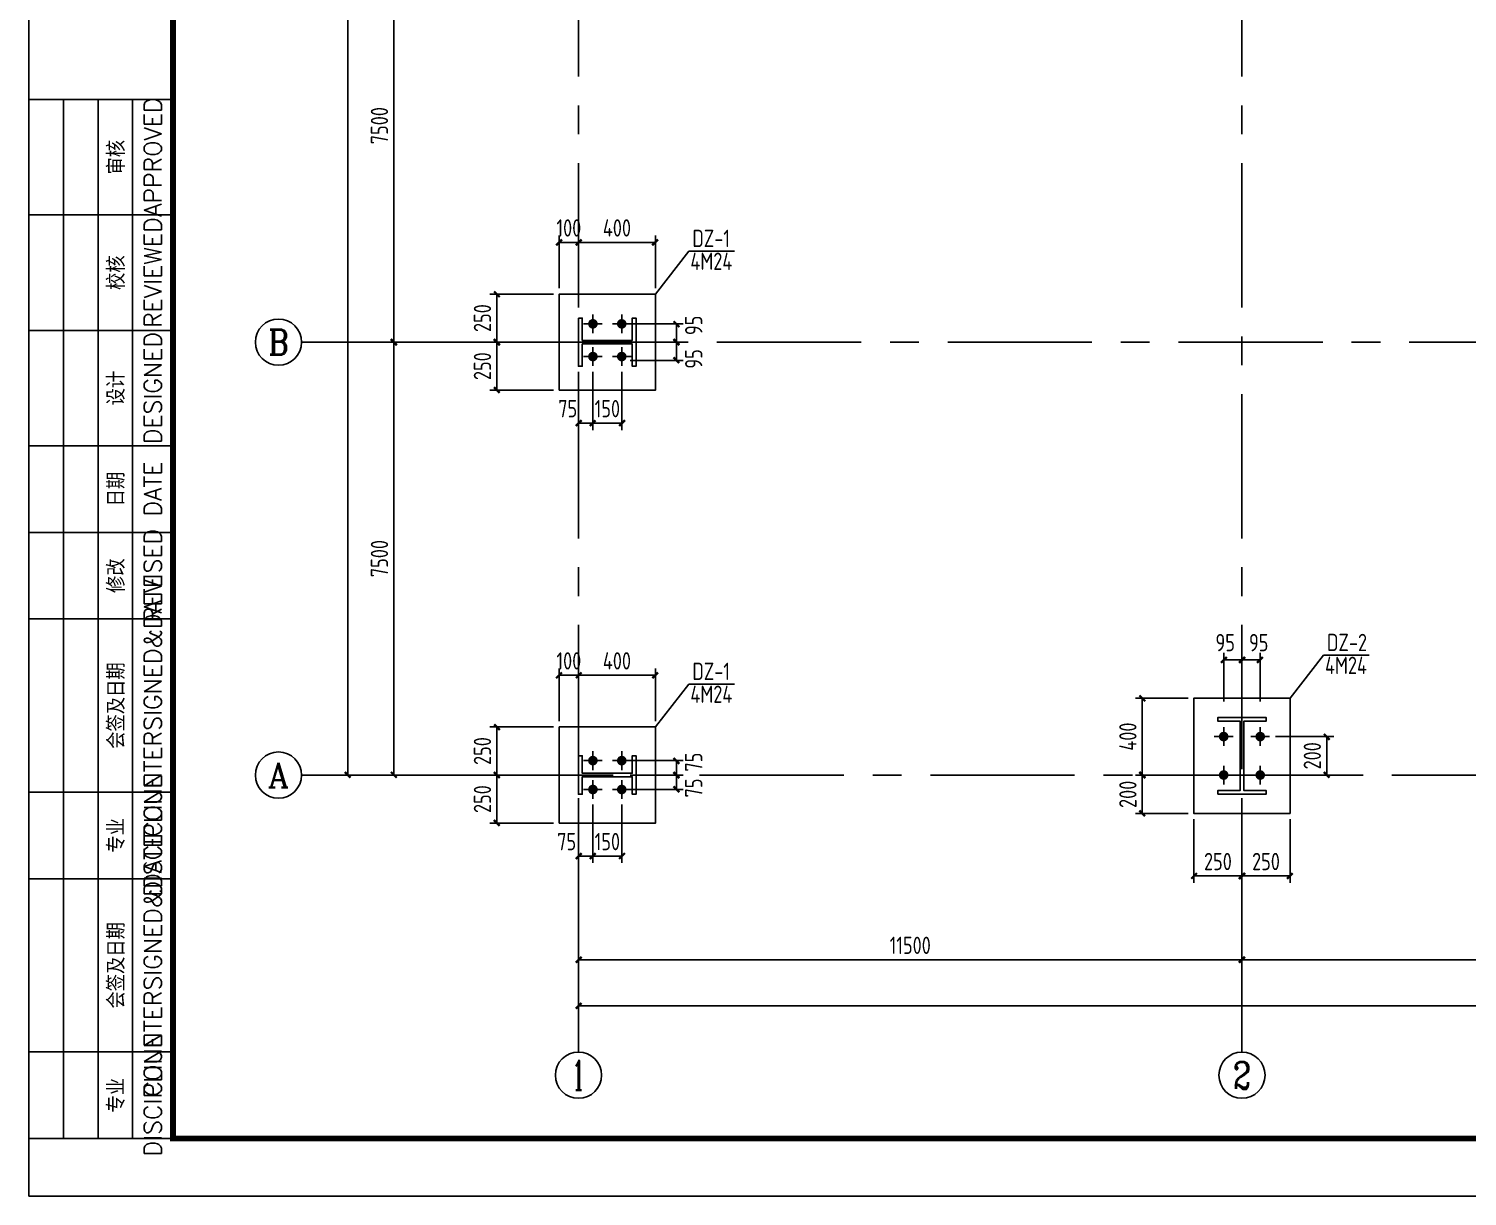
# Model space of a CAD drawing. Header units: millimetres. Extents: x 865490 to 879904, y 39442 to 44891.
# Drawn here: x 869715 to 869964.3, y 39448.3 to 39650.5 of the extents above; entities that cross this region are included whole.
import ezdxf
from ezdxf.enums import TextEntityAlignment as Align

# ---------------------------------------------------------------- set-up
doc = ezdxf.new("R2010")
doc.units = ezdxf.units.MM
doc.header["$LTSCALE"] = 1000
doc.header["$MEASUREMENT"] = 0
doc.linetypes.add('CENTER', pattern=[2, 1.25, -0.25, 0.25, -0.25])
doc.linetypes.add('DOTE', pattern=[2.42, 2, -0.2, 0.02, -0.2])
for name, color, linetype in [('AXIS', 3, 'Continuous'), ('AXIS_TEXT', 7, 'Continuous'), ('DIM', 7, 'Continuous'), ('DOTE', 1, 'DOTE'), ('M_Prof', 2, 'Continuous'), ('柱集中标注', 2, 'Continuous'), ('标注', 7, 'Continuous'), ('檩条', 34, 'Continuous')]:
    doc.layers.add(name, color=color, linetype=linetype)
doc.styles.add('_TCH_AXIS', font='COMPLEX', dxfattribs={"bigfont": 'GBCBIG'})
doc.styles.add('COMPLEX', font='COMPLEX')
doc.styles.add('ECEC_TK', font='txt_l.shx', dxfattribs={"bigfont": 'hztxt_l.shx'})
doc.styles.add('GBHZ', font='gbenor.shx', dxfattribs={"width": 0.9, "bigfont": 'gbcbig.shx'})
doc.dimstyles.new('Y100', dxfattribs={"dimscale": 0, "dimtxt": 3, "dimasz": 0.01, "dimexe": 1.2, "dimexo": 2, "dimgap": 1, "dimtad": 1, "dimdec": 0, "dimlfac": 100, "dimzin": 0, "dimdsep": 46, "dimtxsty": 'GBHZ', "dimblk": 'DX', "dimcen": 0.09, "dimdle": 1, "dimclrd": 7, "dimclre": 7, "dimclrt": 7, "dimadec": 0, "dimazin": 0, "dimtfac": 1, "dimtdec": 0, "dimtix": 1, "dimtmove": 2, "dimatfit": 3, "dimldrblk": 'DX', "dimfxl": 0, "dimtolj": 1, "dimtzin": 0, "dimarcsym": 0})
doc.dimstyles.new('Y30', dxfattribs={"dimscale": 0, "dimtxt": 3, "dimasz": 0.01, "dimexe": 1.2, "dimexo": 1, "dimgap": 1, "dimtad": 1, "dimdec": 0, "dimlfac": 30, "dimzin": 0, "dimdsep": 46, "dimtxsty": 'GBHZ', "dimblk1": 'DX', "dimblk2": 'DX', "dimsah": 1, "dimcen": 0.09, "dimdle": 1, "dimadec": 0, "dimazin": 0, "dimtfac": 1, "dimtdec": 0, "dimtix": 1, "dimtmove": 2, "dimatfit": 3, "dimldrblk": 'DX', "dimfxl": 0, "dimtolj": 1, "dimtzin": 0, "dimarcsym": 0})

# ---------------------------------------------------------------- blocks, each defined once
blk = doc.blocks.new('DX')
at = {"color": 0, "linetype": 'ByBlock', "const_width": 40}
blk.add_lwpolyline([(-54, -51), (46, 49)], dxfattribs=at)
blk = doc.blocks.new('*D1721')
at = {"layer": 'Defpoints', "color": 0, "transparency": 16777216}
for p in [(869916.97, 39534.55), (869908.03, 39521.22), (869916.97, 39521.22)]:
    blk.add_point(p, dxfattribs=at)
at = {"layer": 'dim', "color": 0, "lineweight": -2, "transparency": 16777216}
for p, q in [((869915.97, 39534.55), (869906.83, 39534.55)), ((869908.03, 39534.54), (869908.03, 39521.23)), ((869915.97, 39521.22), (869906.83, 39521.22))]:
    blk.add_line(p, q, dxfattribs=at)
at = {"layer": 'dim', "color": 0, "lineweight": -2, "transparency": 16777216, "xscale": 0.01, "yscale": 0.01, "zscale": 0.01}
for p, rotation in [((869908.03, 39534.55), 90), ((869908.03, 39521.22), 270)]:
    blk.add_blockref('DX', p, dxfattribs=dict(at, rotation=rotation))
at = {"layer": 'dim', "color": 0, "transparency": 16777216, "insert": (869905.53, 39527.88), "char_height": 3, "attachment_point": 5, "rotation": 90, "style": 'GBHZ'}
blk.add_mtext('\\A1;400', dxfattribs=at)
blk = doc.blocks.new('*D1722')
at = {"layer": 'Defpoints', "color": 0, "transparency": 16777216}
for p in [(869916.97, 39514.55), (869925.31, 39514.55), (869925.31, 39503.74)]:
    blk.add_point(p, dxfattribs=at)
at = {"layer": 'dim', "color": 0, "lineweight": -2, "transparency": 16777216}
for p, q in [((869916.97, 39513.55), (869916.97, 39502.54)), ((869925.31, 39513.55), (869925.31, 39502.54)), ((869916.98, 39503.74), (869925.3, 39503.74))]:
    blk.add_line(p, q, dxfattribs=at)
at = {"layer": 'dim', "color": 0, "lineweight": -2, "transparency": 16777216, "xscale": 0.01, "yscale": 0.01, "zscale": 0.01, "rotation": 180}
blk.add_blockref('DX', (869916.97, 39503.74), dxfattribs=at)
at = {"layer": 'dim', "color": 0, "lineweight": -2, "transparency": 16777216, "xscale": 0.01, "yscale": 0.01, "zscale": 0.01}
blk.add_blockref('DX', (869925.31, 39503.74), dxfattribs=at)
at = {"layer": 'dim', "color": 0, "transparency": 16777216, "insert": (869921.14, 39506.24), "char_height": 3, "attachment_point": 5, "style": 'GBHZ'}
blk.add_mtext('\\A1;250', dxfattribs=at)
blk = doc.blocks.new('*D1723')
at = {"layer": 'Defpoints', "color": 0, "transparency": 16777216}
for p in [(869925.31, 39514.55), (869933.64, 39514.55), (869933.64, 39503.74)]:
    blk.add_point(p, dxfattribs=at)
at = {"layer": 'dim', "color": 0, "lineweight": -2, "transparency": 16777216}
for p, q in [((869925.31, 39513.55), (869925.31, 39502.54)), ((869933.64, 39513.55), (869933.64, 39502.54)), ((869925.32, 39503.74), (869933.63, 39503.74))]:
    blk.add_line(p, q, dxfattribs=at)
at = {"layer": 'dim', "color": 0, "lineweight": -2, "transparency": 16777216, "xscale": 0.01, "yscale": 0.01, "zscale": 0.01, "rotation": 180}
blk.add_blockref('DX', (869925.31, 39503.74), dxfattribs=at)
at = {"layer": 'dim', "color": 0, "lineweight": -2, "transparency": 16777216, "xscale": 0.01, "yscale": 0.01, "zscale": 0.01}
blk.add_blockref('DX', (869933.64, 39503.74), dxfattribs=at)
at = {"layer": 'dim', "color": 0, "transparency": 16777216, "insert": (869929.47, 39506.24), "char_height": 3, "attachment_point": 5, "style": 'GBHZ'}
blk.add_mtext('\\A1;250', dxfattribs=at)
blk = doc.blocks.new('*D1724')
at = {"layer": 'Defpoints', "color": 0, "transparency": 16777216}
for p in [(869922.14, 39541.17), (869922.14, 39532.96), (869925.31, 39532.96)]:
    blk.add_point(p, dxfattribs=at)
at = {"layer": 'dim', "color": 0, "lineweight": -2, "transparency": 16777216}
for p, q in [((869922.14, 39533.96), (869922.14, 39542.37)), ((869925.3, 39541.17), (869922.15, 39541.17)), ((869925.31, 39533.96), (869925.31, 39542.37))]:
    blk.add_line(p, q, dxfattribs=at)
at = {"layer": 'dim', "color": 0, "lineweight": -2, "transparency": 16777216, "xscale": 0.01, "yscale": 0.01, "zscale": 0.01, "rotation": 180}
blk.add_blockref('DX', (869922.14, 39541.17), dxfattribs=at)
at = {"layer": 'dim', "color": 0, "lineweight": -2, "transparency": 16777216, "xscale": 0.01, "yscale": 0.01, "zscale": 0.01}
blk.add_blockref('DX', (869925.31, 39541.17), dxfattribs=at)
at = {"layer": 'dim', "color": 0, "transparency": 16777216, "insert": (869922.4, 39544.16), "char_height": 3, "attachment_point": 5, "style": 'GBHZ'}
blk.add_mtext('\\A1;95', dxfattribs=at)
blk = doc.blocks.new('*D1725')
at = {"layer": 'Defpoints', "color": 0, "transparency": 16777216}
for p in [(869928.47, 39541.17), (869925.31, 39532.96), (869928.47, 39532.96)]:
    blk.add_point(p, dxfattribs=at)
at = {"layer": 'dim', "color": 0, "lineweight": -2, "transparency": 16777216}
for p, q in [((869925.31, 39533.96), (869925.31, 39542.37)), ((869925.32, 39541.17), (869928.46, 39541.17)), ((869928.47, 39533.96), (869928.47, 39542.37))]:
    blk.add_line(p, q, dxfattribs=at)
at = {"layer": 'dim', "color": 0, "lineweight": -2, "transparency": 16777216, "xscale": 0.01, "yscale": 0.01, "zscale": 0.01, "rotation": 180}
blk.add_blockref('DX', (869925.31, 39541.17), dxfattribs=at)
at = {"layer": 'dim', "color": 0, "lineweight": -2, "transparency": 16777216, "xscale": 0.01, "yscale": 0.01, "zscale": 0.01}
blk.add_blockref('DX', (869928.47, 39541.17), dxfattribs=at)
at = {"layer": 'dim', "color": 0, "transparency": 16777216, "insert": (869928.21, 39544.16), "char_height": 3, "attachment_point": 5, "style": 'GBHZ'}
blk.add_mtext('\\A1;95', dxfattribs=at)
blk = doc.blocks.new('*D1726')
at = {"layer": 'Defpoints', "color": 0, "transparency": 16777216}
for p in [(869930.1, 39527.88), (869930.1, 39521.22), (869940, 39521.22)]:
    blk.add_point(p, dxfattribs=at)
at = {"layer": '标注', "color": 0, "lineweight": -2, "transparency": 16777216}
for p, q in [((869931.1, 39527.88), (869941.2, 39527.88)), ((869940, 39527.87), (869940, 39521.23)), ((869931.1, 39521.22), (869941.2, 39521.22))]:
    blk.add_line(p, q, dxfattribs=at)
at = {"layer": '标注', "color": 0, "lineweight": -2, "transparency": 16777216, "xscale": 0.01, "yscale": 0.01, "zscale": 0.01}
for p, rotation in [((869940, 39527.88), 90), ((869940, 39521.22), 270)]:
    blk.add_blockref('DX', p, dxfattribs=dict(at, rotation=rotation))
at = {"layer": '标注', "color": 0, "transparency": 16777216, "insert": (869937.5, 39524.55), "char_height": 3, "attachment_point": 5, "rotation": 90, "style": 'GBHZ'}
blk.add_mtext('\\A1;200', dxfattribs=at)
blk = doc.blocks.new('*D1727')
at = {"layer": 'Defpoints', "color": 0, "transparency": 16777216}
for p in [(869908.03, 39521.22), (869916.97, 39521.22), (869916.97, 39514.55)]:
    blk.add_point(p, dxfattribs=at)
at = {"layer": 'dim', "color": 0, "lineweight": -2, "transparency": 16777216}
for p, q in [((869915.97, 39521.22), (869906.83, 39521.22)), ((869908.03, 39514.56), (869908.03, 39521.21)), ((869915.97, 39514.55), (869906.83, 39514.55))]:
    blk.add_line(p, q, dxfattribs=at)
at = {"layer": 'dim', "color": 0, "lineweight": -2, "transparency": 16777216, "xscale": 0.01, "yscale": 0.01, "zscale": 0.01}
for p, rotation in [((869908.03, 39521.22), 90), ((869908.03, 39514.55), 270)]:
    blk.add_blockref('DX', p, dxfattribs=dict(at, rotation=rotation))
at = {"layer": 'dim', "color": 0, "transparency": 16777216, "insert": (869905.53, 39517.88), "char_height": 3, "attachment_point": 5, "rotation": 90, "style": 'GBHZ'}
blk.add_mtext('\\A1;200', dxfattribs=at)
blk = doc.blocks.new('_AXISO')
blk.add_circle((0, 0), 0.5)
at = {"layer": 'AXIS_TEXT', "style": 'COMPLEX', "width": 1.041667}
blk.add_attdef('A', text='', height=0.56, dxfattribs=at).set_placement((-0.25, -0.28), (0.25, -0.28), align=Align.FIT)
blk = doc.blocks.new('*D1693')
at = {"layer": 'Defpoints', "color": 0, "transparency": 16777216}
for p in [(869778.31, 39596.22), (869794.31, 39596.22), (869794.31, 39521.22)]:
    blk.add_point(p, dxfattribs=at)
at = {"layer": 'dim', "color": 7, "lineweight": -2, "transparency": 16777216}
for p, q in [((869792.31, 39596.22), (869777.11, 39596.22)), ((869778.31, 39521.23), (869778.31, 39596.21)), ((869792.31, 39521.22), (869777.11, 39521.22))]:
    blk.add_line(p, q, dxfattribs=at)
at = {"layer": 'dim', "color": 7, "lineweight": -2, "transparency": 16777216, "xscale": 0.01, "yscale": 0.01, "zscale": 0.01}
for p, rotation in [((869778.31, 39596.22), 90), ((869778.31, 39521.22), 270)]:
    blk.add_blockref('DX', p, dxfattribs=dict(at, rotation=rotation))
at = {"layer": 'dim', "color": 7, "transparency": 16777216, "insert": (869775.81, 39558.72), "char_height": 3, "attachment_point": 5, "rotation": 90, "style": 'GBHZ'}
blk.add_mtext('\\A1;7500', dxfattribs=at)
blk = doc.blocks.new('*D1694')
at = {"layer": 'Defpoints', "color": 0, "transparency": 16777216}
for p in [(869778.31, 39671.22), (869794.31, 39671.22), (869794.31, 39596.22)]:
    blk.add_point(p, dxfattribs=at)
at = {"layer": 'dim', "color": 7, "lineweight": -2, "transparency": 16777216}
for p, q in [((869792.31, 39671.22), (869777.11, 39671.22)), ((869778.31, 39596.23), (869778.31, 39671.21)), ((869792.31, 39596.22), (869777.11, 39596.22))]:
    blk.add_line(p, q, dxfattribs=at)
at = {"layer": 'dim', "color": 7, "lineweight": -2, "transparency": 16777216, "xscale": 0.01, "yscale": 0.01, "zscale": 0.01}
for p, rotation in [((869778.31, 39671.22), 90), ((869778.31, 39596.22), 270)]:
    blk.add_blockref('DX', p, dxfattribs=dict(at, rotation=rotation))
at = {"layer": 'dim', "color": 7, "transparency": 16777216, "insert": (869775.81, 39633.72), "char_height": 3, "attachment_point": 5, "rotation": 90, "style": 'GBHZ'}
blk.add_mtext('\\A1;7500', dxfattribs=at)
blk = doc.blocks.new('*D1699')
at = {"layer": 'Defpoints', "color": 0, "transparency": 16777216}
for p in [(869770.31, 39971.22), (869794.31, 39971.22), (869794.31, 39521.22)]:
    blk.add_point(p, dxfattribs=at)
at = {"layer": 'dim', "color": 7, "lineweight": -2, "transparency": 16777216}
for p, q in [((869792.31, 39971.22), (869769.11, 39971.22)), ((869770.31, 39521.23), (869770.31, 39971.21)), ((869792.31, 39521.22), (869769.11, 39521.22))]:
    blk.add_line(p, q, dxfattribs=at)
at = {"layer": 'dim', "color": 7, "lineweight": -2, "transparency": 16777216, "xscale": 0.01, "yscale": 0.01, "zscale": 0.01}
for p, rotation in [((869770.31, 39971.22), 90), ((869770.31, 39521.22), 270)]:
    blk.add_blockref('DX', p, dxfattribs=dict(at, rotation=rotation))
at = {"layer": 'dim', "color": 7, "transparency": 16777216, "insert": (869767.81, 39746.22), "char_height": 3, "attachment_point": 5, "rotation": 90, "style": 'GBHZ'}
blk.add_mtext('\\A1;45000', dxfattribs=at)
blk = doc.blocks.new('*D1700')
at = {"layer": 'Defpoints', "color": 0, "transparency": 16777216}
for p in [(869810.31, 39505.22), (869925.31, 39505.22), (869925.31, 39489.22)]:
    blk.add_point(p, dxfattribs=at)
at = {"layer": 'dim', "color": 7, "lineweight": -2, "transparency": 16777216}
for p, q in [((869810.31, 39503.22), (869810.31, 39488.02)), ((869925.31, 39503.22), (869925.31, 39488.02)), ((869810.32, 39489.22), (869925.3, 39489.22))]:
    blk.add_line(p, q, dxfattribs=at)
at = {"layer": 'dim', "color": 7, "lineweight": -2, "transparency": 16777216, "xscale": 0.01, "yscale": 0.01, "zscale": 0.01, "rotation": 180}
blk.add_blockref('DX', (869810.31, 39489.22), dxfattribs=at)
at = {"layer": 'dim', "color": 7, "lineweight": -2, "transparency": 16777216, "xscale": 0.01, "yscale": 0.01, "zscale": 0.01}
blk.add_blockref('DX', (869925.31, 39489.22), dxfattribs=at)
at = {"layer": 'dim', "color": 7, "transparency": 16777216, "insert": (869867.81, 39491.72), "char_height": 3, "attachment_point": 5, "style": 'GBHZ'}
blk.add_mtext('\\A1;11500', dxfattribs=at)
blk = doc.blocks.new('*D1701')
at = {"layer": 'Defpoints', "color": 0, "transparency": 16777216}
for p in [(869925.31, 39505.22), (870025.31, 39505.22), (870025.31, 39489.22)]:
    blk.add_point(p, dxfattribs=at)
at = {"layer": 'dim', "color": 7, "lineweight": -2, "transparency": 16777216}
for p, q in [((869925.31, 39503.22), (869925.31, 39488.02)), ((870025.31, 39503.22), (870025.31, 39488.02)), ((869925.32, 39489.22), (870025.3, 39489.22))]:
    blk.add_line(p, q, dxfattribs=at)
at = {"layer": 'dim', "color": 7, "lineweight": -2, "transparency": 16777216, "xscale": 0.01, "yscale": 0.01, "zscale": 0.01, "rotation": 180}
blk.add_blockref('DX', (869925.31, 39489.22), dxfattribs=at)
at = {"layer": 'dim', "color": 7, "lineweight": -2, "transparency": 16777216, "xscale": 0.01, "yscale": 0.01, "zscale": 0.01}
blk.add_blockref('DX', (870025.31, 39489.22), dxfattribs=at)
at = {"layer": 'dim', "color": 7, "transparency": 16777216, "insert": (869975.31, 39491.72), "char_height": 3, "attachment_point": 5, "style": 'GBHZ'}
blk.add_mtext('\\A1;11400', dxfattribs=at)
blk = doc.blocks.new('*D1706')
at = {"layer": 'Defpoints', "color": 0, "transparency": 16777216}
for p in [(869810.31, 39505.22), (870280.31, 39505.22), (869810.31, 39481.22)]:
    blk.add_point(p, dxfattribs=at)
at = {"layer": 'dim', "color": 7, "lineweight": -2, "transparency": 16777216}
for p, q in [((869810.31, 39503.22), (869810.31, 39480.02)), ((870280.31, 39503.22), (870280.31, 39480.02)), ((870280.3, 39481.22), (869810.32, 39481.22))]:
    blk.add_line(p, q, dxfattribs=at)
at = {"layer": 'dim', "color": 7, "lineweight": -2, "transparency": 16777216, "xscale": 0.01, "yscale": 0.01, "zscale": 0.01, "rotation": 180}
blk.add_blockref('DX', (869810.31, 39481.22), dxfattribs=at)
at = {"layer": 'dim', "color": 7, "lineweight": -2, "transparency": 16777216, "xscale": 0.01, "yscale": 0.01, "zscale": 0.01}
blk.add_blockref('DX', (870280.31, 39481.22), dxfattribs=at)
at = {"layer": 'dim', "color": 7, "transparency": 16777216, "insert": (870045.31, 39483.72), "char_height": 3, "attachment_point": 5, "style": 'GBHZ'}
blk.add_mtext('\\A1;47000', dxfattribs=at)
blk = doc.blocks.new('*D1680')
at = {"layer": 'Defpoints', "color": 0, "transparency": 16777216}
for p in [(869810.31, 39538.5), (869810.31, 39529.55), (869823.64, 39529.55)]:
    blk.add_point(p, dxfattribs=at)
at = {"layer": 'dim', "color": 0, "lineweight": -2, "transparency": 16777216}
for p, q in [((869810.31, 39530.55), (869810.31, 39539.7)), ((869823.63, 39538.5), (869810.32, 39538.5)), ((869823.64, 39530.55), (869823.64, 39539.7))]:
    blk.add_line(p, q, dxfattribs=at)
at = {"layer": 'dim', "color": 0, "lineweight": -2, "transparency": 16777216, "xscale": 0.01, "yscale": 0.01, "zscale": 0.01, "rotation": 180}
blk.add_blockref('DX', (869810.31, 39538.5), dxfattribs=at)
at = {"layer": 'dim', "color": 0, "lineweight": -2, "transparency": 16777216, "xscale": 0.01, "yscale": 0.01, "zscale": 0.01}
blk.add_blockref('DX', (869823.64, 39538.5), dxfattribs=at)
at = {"layer": 'dim', "color": 0, "transparency": 16777216, "insert": (869816.97, 39541), "char_height": 3, "attachment_point": 5, "style": 'GBHZ'}
blk.add_mtext('\\A1;400', dxfattribs=at)
blk = doc.blocks.new('*D1681')
at = {"layer": 'Defpoints', "color": 0, "transparency": 16777216}
for p in [(869806.97, 39529.55), (869796.16, 39521.22), (869806.97, 39521.22)]:
    blk.add_point(p, dxfattribs=at)
at = {"layer": 'dim', "color": 0, "lineweight": -2, "transparency": 16777216}
for p, q in [((869805.97, 39529.55), (869794.96, 39529.55)), ((869796.16, 39529.54), (869796.16, 39521.23)), ((869805.97, 39521.22), (869794.96, 39521.22))]:
    blk.add_line(p, q, dxfattribs=at)
at = {"layer": 'dim', "color": 0, "lineweight": -2, "transparency": 16777216, "xscale": 0.01, "yscale": 0.01, "zscale": 0.01}
for p, rotation in [((869796.16, 39529.55), 90), ((869796.16, 39521.22), 270)]:
    blk.add_blockref('DX', p, dxfattribs=dict(at, rotation=rotation))
at = {"layer": 'dim', "color": 0, "transparency": 16777216, "insert": (869793.66, 39525.38), "char_height": 3, "attachment_point": 5, "rotation": 90, "style": 'GBHZ'}
blk.add_mtext('\\A1;250', dxfattribs=at)
blk = doc.blocks.new('*D1682')
at = {"layer": 'Defpoints', "color": 0, "transparency": 16777216}
for p in [(869806.97, 39521.22), (869796.16, 39512.88), (869806.97, 39512.88)]:
    blk.add_point(p, dxfattribs=at)
at = {"layer": 'dim', "color": 0, "lineweight": -2, "transparency": 16777216}
for p, q in [((869805.97, 39521.22), (869794.96, 39521.22)), ((869796.16, 39521.21), (869796.16, 39512.89)), ((869805.97, 39512.88), (869794.96, 39512.88))]:
    blk.add_line(p, q, dxfattribs=at)
at = {"layer": 'dim', "color": 0, "lineweight": -2, "transparency": 16777216, "xscale": 0.01, "yscale": 0.01, "zscale": 0.01}
for p, rotation in [((869796.16, 39521.22), 90), ((869796.16, 39512.88), 270)]:
    blk.add_blockref('DX', p, dxfattribs=dict(at, rotation=rotation))
at = {"layer": 'dim', "color": 0, "transparency": 16777216, "insert": (869793.66, 39517.05), "char_height": 3, "attachment_point": 5, "rotation": 90, "style": 'GBHZ'}
blk.add_mtext('\\A1;250', dxfattribs=at)
blk = doc.blocks.new('*D1683')
at = {"layer": 'Defpoints', "color": 0, "transparency": 16777216}
for p in [(869818.24, 39523.72), (869827.28, 39523.72), (869818.24, 39521.22)]:
    blk.add_point(p, dxfattribs=at)
at = {"layer": 'dim', "color": 0, "lineweight": -2, "transparency": 16777216}
for p, q in [((869819.24, 39523.72), (869828.48, 39523.72)), ((869827.28, 39521.23), (869827.28, 39523.71)), ((869819.24, 39521.22), (869828.48, 39521.22))]:
    blk.add_line(p, q, dxfattribs=at)
at = {"layer": 'dim', "color": 0, "lineweight": -2, "transparency": 16777216, "xscale": 0.01, "yscale": 0.01, "zscale": 0.01}
for p, rotation in [((869827.28, 39523.72), 90), ((869827.28, 39521.22), 270)]:
    blk.add_blockref('DX', p, dxfattribs=dict(at, rotation=rotation))
at = {"layer": 'dim', "color": 0, "transparency": 16777216, "insert": (869830.28, 39523.46), "char_height": 3, "attachment_point": 5, "rotation": 90, "style": 'GBHZ'}
blk.add_mtext('\\A1;75', dxfattribs=at)
blk = doc.blocks.new('*D1684')
at = {"layer": 'Defpoints', "color": 0, "transparency": 16777216}
for p in [(869818.24, 39521.22), (869818.24, 39518.72), (869827.28, 39518.72)]:
    blk.add_point(p, dxfattribs=at)
at = {"layer": 'dim', "color": 0, "lineweight": -2, "transparency": 16777216}
for p, q in [((869819.24, 39521.22), (869828.48, 39521.22)), ((869827.28, 39521.21), (869827.28, 39518.73)), ((869819.24, 39518.72), (869828.48, 39518.72))]:
    blk.add_line(p, q, dxfattribs=at)
at = {"layer": 'dim', "color": 0, "lineweight": -2, "transparency": 16777216, "xscale": 0.01, "yscale": 0.01, "zscale": 0.01}
for p, rotation in [((869827.28, 39521.22), 90), ((869827.28, 39518.72), 270)]:
    blk.add_blockref('DX', p, dxfattribs=dict(at, rotation=rotation))
at = {"layer": 'dim', "color": 0, "transparency": 16777216, "insert": (869830.28, 39518.98), "char_height": 3, "attachment_point": 5, "rotation": 90, "style": 'GBHZ'}
blk.add_mtext('\\A1;75', dxfattribs=at)
blk = doc.blocks.new('*D1685')
at = {"layer": 'Defpoints', "color": 0, "transparency": 16777216}
for p in [(869812.81, 39517.09), (869817.81, 39517.09), (869812.81, 39507.19)]:
    blk.add_point(p, dxfattribs=at)
at = {"layer": '标注', "color": 0, "lineweight": -2, "transparency": 16777216}
for p, q in [((869812.81, 39516.09), (869812.81, 39505.99)), ((869817.81, 39516.09), (869817.81, 39505.99)), ((869812.8, 39507.19), (869812.79, 39507.19)), ((869817.81, 39507.19), (869812.81, 39507.19)), ((869817.82, 39507.19), (869817.83, 39507.19))]:
    blk.add_line(p, q, dxfattribs=at)
at = {"layer": '标注', "color": 0, "lineweight": -2, "transparency": 16777216, "xscale": 0.01, "yscale": 0.01, "zscale": 0.01}
blk.add_blockref('DX', (869812.81, 39507.19), dxfattribs=at)
at = {"layer": '标注', "color": 0, "lineweight": -2, "transparency": 16777216, "xscale": 0.01, "yscale": 0.01, "zscale": 0.01, "rotation": 180}
blk.add_blockref('DX', (869817.81, 39507.19), dxfattribs=at)
at = {"layer": '标注', "color": 0, "transparency": 16777216, "insert": (869815.31, 39509.69), "char_height": 3, "attachment_point": 5, "style": 'GBHZ'}
blk.add_mtext('\\A1;150', dxfattribs=at)
blk = doc.blocks.new('*D1686')
at = {"layer": 'Defpoints', "color": 0, "transparency": 16777216}
for p in [(869810.31, 39517.09), (869812.81, 39517.09), (869810.31, 39507.19)]:
    blk.add_point(p, dxfattribs=at)
at = {"layer": '标注', "color": 0, "lineweight": -2, "transparency": 16777216}
for p, q in [((869810.31, 39516.09), (869810.31, 39505.99)), ((869812.81, 39516.09), (869812.81, 39505.99)), ((869812.8, 39507.19), (869810.32, 39507.19))]:
    blk.add_line(p, q, dxfattribs=at)
at = {"layer": '标注', "color": 0, "lineweight": -2, "transparency": 16777216, "xscale": 0.01, "yscale": 0.01, "zscale": 0.01, "rotation": 180}
blk.add_blockref('DX', (869810.31, 39507.19), dxfattribs=at)
at = {"layer": '标注', "color": 0, "lineweight": -2, "transparency": 16777216, "xscale": 0.01, "yscale": 0.01, "zscale": 0.01}
blk.add_blockref('DX', (869812.81, 39507.19), dxfattribs=at)
at = {"layer": '标注', "color": 0, "transparency": 16777216, "insert": (869808.26, 39509.69), "char_height": 3, "attachment_point": 5, "style": 'GBHZ'}
blk.add_mtext('\\A1;75', dxfattribs=at)
blk = doc.blocks.new('*D1687')
at = {"layer": 'Defpoints', "color": 0, "transparency": 16777216}
for p in [(869810.31, 39538.5), (869806.97, 39529.55), (869810.31, 39529.55)]:
    blk.add_point(p, dxfattribs=at)
at = {"layer": 'dim', "color": 0, "lineweight": -2, "transparency": 16777216}
for p, q in [((869806.96, 39538.5), (869806.95, 39538.5)), ((869806.97, 39530.55), (869806.97, 39539.7)), ((869806.97, 39538.5), (869810.31, 39538.5)), ((869810.31, 39530.55), (869810.31, 39539.7)), ((869810.32, 39538.5), (869810.33, 39538.5))]:
    blk.add_line(p, q, dxfattribs=at)
at = {"layer": 'dim', "color": 0, "lineweight": -2, "transparency": 16777216, "xscale": 0.01, "yscale": 0.01, "zscale": 0.01}
blk.add_blockref('DX', (869806.97, 39538.5), dxfattribs=at)
at = {"layer": 'dim', "color": 0, "lineweight": -2, "transparency": 16777216, "xscale": 0.01, "yscale": 0.01, "zscale": 0.01, "rotation": 180}
blk.add_blockref('DX', (869810.31, 39538.5), dxfattribs=at)
at = {"layer": 'dim', "color": 0, "transparency": 16777216, "insert": (869808.64, 39541), "char_height": 3, "attachment_point": 5, "style": 'GBHZ'}
blk.add_mtext('\\A1;100', dxfattribs=at)
blk = doc.blocks.new('*D1943')
at = {"layer": 'Defpoints', "color": 0, "transparency": 16777216}
for p in [(869810.31, 39613.5), (869810.31, 39604.55), (869823.64, 39604.55)]:
    blk.add_point(p, dxfattribs=at)
at = {"layer": 'dim', "color": 0, "lineweight": -2, "transparency": 16777216}
for p, q in [((869810.31, 39605.55), (869810.31, 39614.7)), ((869823.63, 39613.5), (869810.32, 39613.5)), ((869823.64, 39605.55), (869823.64, 39614.7))]:
    blk.add_line(p, q, dxfattribs=at)
at = {"layer": 'dim', "color": 0, "lineweight": -2, "transparency": 16777216, "xscale": 0.01, "yscale": 0.01, "zscale": 0.01, "rotation": 180}
blk.add_blockref('DX', (869810.31, 39613.5), dxfattribs=at)
at = {"layer": 'dim', "color": 0, "lineweight": -2, "transparency": 16777216, "xscale": 0.01, "yscale": 0.01, "zscale": 0.01}
blk.add_blockref('DX', (869823.64, 39613.5), dxfattribs=at)
at = {"layer": 'dim', "color": 0, "transparency": 16777216, "insert": (869816.97, 39616), "char_height": 3, "attachment_point": 5, "style": 'GBHZ'}
blk.add_mtext('\\A1;400', dxfattribs=at)
blk = doc.blocks.new('*D1944')
at = {"layer": 'Defpoints', "color": 0, "transparency": 16777216}
for p in [(869806.97, 39604.55), (869796.16, 39596.22), (869806.97, 39596.22)]:
    blk.add_point(p, dxfattribs=at)
at = {"layer": 'dim', "color": 0, "lineweight": -2, "transparency": 16777216}
for p, q in [((869805.97, 39604.55), (869794.96, 39604.55)), ((869796.16, 39604.54), (869796.16, 39596.23)), ((869805.97, 39596.22), (869794.96, 39596.22))]:
    blk.add_line(p, q, dxfattribs=at)
at = {"layer": 'dim', "color": 0, "lineweight": -2, "transparency": 16777216, "xscale": 0.01, "yscale": 0.01, "zscale": 0.01}
for p, rotation in [((869796.16, 39604.55), 90), ((869796.16, 39596.22), 270)]:
    blk.add_blockref('DX', p, dxfattribs=dict(at, rotation=rotation))
at = {"layer": 'dim', "color": 0, "transparency": 16777216, "insert": (869793.66, 39600.38), "char_height": 3, "attachment_point": 5, "rotation": 90, "style": 'GBHZ'}
blk.add_mtext('\\A1;250', dxfattribs=at)
blk = doc.blocks.new('*D1945')
at = {"layer": 'Defpoints', "color": 0, "transparency": 16777216}
for p in [(869806.97, 39596.22), (869796.16, 39587.88), (869806.97, 39587.88)]:
    blk.add_point(p, dxfattribs=at)
at = {"layer": 'dim', "color": 0, "lineweight": -2, "transparency": 16777216}
for p, q in [((869805.97, 39596.22), (869794.96, 39596.22)), ((869796.16, 39596.21), (869796.16, 39587.89)), ((869805.97, 39587.88), (869794.96, 39587.88))]:
    blk.add_line(p, q, dxfattribs=at)
at = {"layer": 'dim', "color": 0, "lineweight": -2, "transparency": 16777216, "xscale": 0.01, "yscale": 0.01, "zscale": 0.01}
for p, rotation in [((869796.16, 39596.22), 90), ((869796.16, 39587.88), 270)]:
    blk.add_blockref('DX', p, dxfattribs=dict(at, rotation=rotation))
at = {"layer": 'dim', "color": 0, "transparency": 16777216, "insert": (869793.66, 39592.05), "char_height": 3, "attachment_point": 5, "rotation": 90, "style": 'GBHZ'}
blk.add_mtext('\\A1;250', dxfattribs=at)
blk = doc.blocks.new('*D1946')
at = {"layer": 'Defpoints', "color": 0, "transparency": 16777216}
for p in [(869818.24, 39599.38), (869827.28, 39599.38), (869818.24, 39596.22)]:
    blk.add_point(p, dxfattribs=at)
at = {"layer": 'dim', "color": 0, "lineweight": -2, "transparency": 16777216}
for p, q in [((869819.24, 39599.38), (869828.48, 39599.38)), ((869827.28, 39596.23), (869827.28, 39599.37)), ((869819.24, 39596.22), (869828.48, 39596.22))]:
    blk.add_line(p, q, dxfattribs=at)
at = {"layer": 'dim', "color": 0, "lineweight": -2, "transparency": 16777216, "xscale": 0.01, "yscale": 0.01, "zscale": 0.01}
for p, rotation in [((869827.28, 39599.38), 90), ((869827.28, 39596.22), 270)]:
    blk.add_blockref('DX', p, dxfattribs=dict(at, rotation=rotation))
at = {"layer": 'dim', "color": 0, "transparency": 16777216, "insert": (869830.28, 39599.12), "char_height": 3, "attachment_point": 5, "rotation": 90, "style": 'GBHZ'}
blk.add_mtext('\\A1;95', dxfattribs=at)
blk = doc.blocks.new('*D1947')
at = {"layer": 'Defpoints', "color": 0, "transparency": 16777216}
for p in [(869812.81, 39592.09), (869817.81, 39592.09), (869812.81, 39582.19)]:
    blk.add_point(p, dxfattribs=at)
at = {"layer": '标注', "color": 0, "lineweight": -2, "transparency": 16777216}
for p, q in [((869812.81, 39591.09), (869812.81, 39580.99)), ((869817.81, 39591.09), (869817.81, 39580.99)), ((869812.8, 39582.19), (869812.79, 39582.19)), ((869817.81, 39582.19), (869812.81, 39582.19)), ((869817.82, 39582.19), (869817.83, 39582.19))]:
    blk.add_line(p, q, dxfattribs=at)
at = {"layer": '标注', "color": 0, "lineweight": -2, "transparency": 16777216, "xscale": 0.01, "yscale": 0.01, "zscale": 0.01}
blk.add_blockref('DX', (869812.81, 39582.19), dxfattribs=at)
at = {"layer": '标注', "color": 0, "lineweight": -2, "transparency": 16777216, "xscale": 0.01, "yscale": 0.01, "zscale": 0.01, "rotation": 180}
blk.add_blockref('DX', (869817.81, 39582.19), dxfattribs=at)
at = {"layer": '标注', "color": 0, "transparency": 16777216, "insert": (869815.31, 39584.69), "char_height": 3, "attachment_point": 5, "style": 'GBHZ'}
blk.add_mtext('\\A1;150', dxfattribs=at)
blk = doc.blocks.new('*D1948')
at = {"layer": 'Defpoints', "color": 0, "transparency": 16777216}
for p in [(869810.31, 39592.05), (869812.81, 39592.09), (869810.31, 39582.19)]:
    blk.add_point(p, dxfattribs=at)
at = {"layer": '标注', "color": 0, "lineweight": -2, "transparency": 16777216}
for p, q in [((869810.31, 39591.05), (869810.31, 39580.99)), ((869812.81, 39591.09), (869812.81, 39580.99)), ((869812.8, 39582.19), (869810.32, 39582.19))]:
    blk.add_line(p, q, dxfattribs=at)
at = {"layer": '标注', "color": 0, "lineweight": -2, "transparency": 16777216, "xscale": 0.01, "yscale": 0.01, "zscale": 0.01, "rotation": 180}
blk.add_blockref('DX', (869810.31, 39582.19), dxfattribs=at)
at = {"layer": '标注', "color": 0, "lineweight": -2, "transparency": 16777216, "xscale": 0.01, "yscale": 0.01, "zscale": 0.01}
blk.add_blockref('DX', (869812.81, 39582.19), dxfattribs=at)
at = {"layer": '标注', "color": 0, "transparency": 16777216, "insert": (869808.44, 39584.69), "char_height": 3, "attachment_point": 5, "style": 'GBHZ'}
blk.add_mtext('\\A1;75', dxfattribs=at)
blk = doc.blocks.new('*D1949')
at = {"layer": 'Defpoints', "color": 0, "transparency": 16777216}
for p in [(869810.31, 39613.5), (869806.97, 39604.55), (869810.31, 39604.55)]:
    blk.add_point(p, dxfattribs=at)
at = {"layer": 'dim', "color": 0, "lineweight": -2, "transparency": 16777216}
for p, q in [((869806.96, 39613.5), (869806.95, 39613.5)), ((869806.97, 39605.55), (869806.97, 39614.7)), ((869806.97, 39613.5), (869810.31, 39613.5)), ((869810.31, 39605.55), (869810.31, 39614.7)), ((869810.32, 39613.5), (869810.33, 39613.5))]:
    blk.add_line(p, q, dxfattribs=at)
at = {"layer": 'dim', "color": 0, "lineweight": -2, "transparency": 16777216, "xscale": 0.01, "yscale": 0.01, "zscale": 0.01}
blk.add_blockref('DX', (869806.97, 39613.5), dxfattribs=at)
at = {"layer": 'dim', "color": 0, "lineweight": -2, "transparency": 16777216, "xscale": 0.01, "yscale": 0.01, "zscale": 0.01, "rotation": 180}
blk.add_blockref('DX', (869810.31, 39613.5), dxfattribs=at)
at = {"layer": 'dim', "color": 0, "transparency": 16777216, "insert": (869808.64, 39616), "char_height": 3, "attachment_point": 5, "style": 'GBHZ'}
blk.add_mtext('\\A1;100', dxfattribs=at)
blk = doc.blocks.new('*D1942')
at = {"layer": 'Defpoints', "color": 0, "transparency": 16777216}
for p in [(869818.24, 39596.22), (869818.24, 39593.05), (869827.28, 39593.05)]:
    blk.add_point(p, dxfattribs=at)
at = {"layer": 'dim', "color": 0, "lineweight": -2, "transparency": 16777216}
for p, q in [((869819.24, 39596.22), (869828.48, 39596.22)), ((869827.28, 39596.21), (869827.28, 39593.06)), ((869819.24, 39593.05), (869828.48, 39593.05))]:
    blk.add_line(p, q, dxfattribs=at)
at = {"layer": 'dim', "color": 0, "lineweight": -2, "transparency": 16777216, "xscale": 0.01, "yscale": 0.01, "zscale": 0.01}
for p, rotation in [((869827.28, 39596.22), 90), ((869827.28, 39593.05), 270)]:
    blk.add_blockref('DX', p, dxfattribs=dict(at, rotation=rotation))
at = {"layer": 'dim', "color": 0, "transparency": 16777216, "insert": (869830.28, 39593.31), "char_height": 3, "attachment_point": 5, "rotation": 90, "style": 'GBHZ'}
blk.add_mtext('\\A1;95', dxfattribs=at)

msp = doc.modelspace()

# ---------------------------------------------------------------- linework, layer by layer
for p, q in [((869715.028, 39448.259), (869715.028, 40042.259)), ((869715.028, 40042.259), (869715.028, 39448.259)), ((869721.028, 39458.259), (869721.028, 39638.259)), ((869727.028, 39458.259), (869727.028, 39638.259)), ((869733.028, 39458.259), (869733.028, 39638.259)), ((869715.028, 39618.259), (869740.028, 39618.259)), ((869812.805, 39597.759), (869812.805, 39601.009)), ((869817.805, 39597.759), (869817.805, 39601.009)), ((869715.028, 39598.259), (869740.028, 39598.259)), ((869811.18, 39599.384), (869814.43, 39599.384)), ((869816.18, 39599.384), (869819.43, 39599.384)), ((869812.805, 39592.093), (869812.805, 39595.343)), ((869817.805, 39592.093), (869817.805, 39595.343)), ((869811.18, 39593.718), (869814.43, 39593.718)), ((869816.18, 39593.718), (869819.43, 39593.718)), ((869715.028, 39578.259), (869740.028, 39578.259)), ((869715.028, 39563.259), (869740.028, 39563.259)), ((869715.028, 39548.259), (869740.028, 39548.259)), ((869923.764, 39527.884), (869920.514, 39527.884)), ((869922.139, 39526.259), (869922.139, 39529.509)), ((869930.097, 39527.884), (869926.847, 39527.884)), ((869928.472, 39526.259), (869928.472, 39529.509)), ((869812.805, 39522.093), (869812.805, 39525.343)), ((869817.805, 39522.093), (869817.805, 39525.343)), ((869811.18, 39523.718), (869814.43, 39523.718)), ((869816.18, 39523.718), (869819.43, 39523.718)), ((869922.139, 39519.593), (869922.139, 39522.843)), ((869928.472, 39519.593), (869928.472, 39522.843)), ((869812.805, 39517.093), (869812.805, 39520.343)), ((869817.805, 39517.093), (869817.805, 39520.343)), ((869923.764, 39521.218), (869920.514, 39521.218)), ((869930.097, 39521.218), (869926.847, 39521.218)), ((869715.028, 39518.259), (869740.028, 39518.259)), ((869811.18, 39518.718), (869814.43, 39518.718)), ((869816.18, 39518.718), (869819.43, 39518.718)), ((869715.028, 39503.259), (869740.028, 39503.259)), ((869715.028, 39473.259), (869740.028, 39473.259)), ((870556.028, 39448.259), (869715.028, 39448.259))]:
    msp.add_line(p, q)
at = {"color": 0, "const_width": 1}
msp.add_lwpolyline([(870546.028, 39458.259), (869740.028, 39458.259), (869740.028, 40032.259), (870546.028, 40032.259)], close=True, dxfattribs=at)
for points in [[(869715.028, 39638.259), (869715.028, 39458.259), (869740.028, 39458.259), (869740.028, 39638.259)], [(869806.972, 39587.884), (869823.639, 39587.884), (869823.639, 39604.551), (869806.972, 39604.551)], [(869933.639, 39514.551), (869933.639, 39534.551), (869916.972, 39534.551), (869916.972, 39514.551)], [(869806.972, 39512.884), (869823.639, 39512.884), (869823.639, 39529.551), (869806.972, 39529.551)]]:
    msp.add_lwpolyline(points, close=True)
at = {"layer": 'AXIS', "color": 0}
for p, q in [((869794.305, 39596.218), (869762.305, 39596.218)), ((869794.305, 39521.218), (869762.305, 39521.218)), ((869810.305, 39505.218), (869810.305, 39473.218)), ((869925.305, 39505.218), (869925.305, 39473.218))]:
    msp.add_line(p, q, dxfattribs=at)
at = {"layer": 'dim', "const_width": 0.833}
for points in [[(869812.805, 39599.801, 1), (869812.805, 39598.968, 1)], [(869817.805, 39599.801, 1), (869817.805, 39598.968, 1)], [(869812.805, 39594.134, 1), (869812.805, 39593.301, 1)], [(869817.805, 39594.134, 1), (869817.805, 39593.301, 1)], [(869921.722, 39527.884, 1), (869922.555, 39527.884, 1)], [(869928.055, 39527.884, 1), (869928.889, 39527.884, 1)], [(869812.805, 39524.134, 1), (869812.805, 39523.301, 1)], [(869817.805, 39524.134, 1), (869817.805, 39523.301, 1)], [(869921.722, 39521.218, 1), (869922.555, 39521.218, 1)], [(869928.055, 39521.218, 1), (869928.889, 39521.218, 1)], [(869812.805, 39519.134, 1), (869812.805, 39518.301, 1)], [(869817.805, 39519.134, 1), (869817.805, 39518.301, 1)]]:
    msp.add_lwpolyline(points, format="xyb", close=True, dxfattribs=at)
at = {"layer": 'DOTE', "linetype": 'CENTER', "ltscale": 0.02}
for p, q in [((869810.305, 39987.218), (869810.305, 39505.218)), ((869925.305, 39987.218), (869925.305, 39505.218)), ((869794.305, 39596.218), (870296.305, 39596.218)), ((870296.305, 39521.218), (869794.305, 39521.218))]:
    msp.add_line(p, q, dxfattribs=at)
at = {"layer": 'M_Prof'}
for points in [[(869810.305, 39600.384), (869810.305, 39592.051), (869810.972, 39592.051), (869810.972, 39595.918), (869819.639, 39595.918), (869819.639, 39592.051), (869820.305, 39592.051), (869820.305, 39600.384), (869819.639, 39600.384), (869819.639, 39596.518), (869810.972, 39596.518), (869810.972, 39600.384)], [(869921.139, 39517.884), (869929.472, 39517.884), (869929.472, 39518.551), (869925.605, 39518.551), (869925.605, 39530.551), (869929.472, 39530.551), (869929.472, 39531.218), (869921.139, 39531.218), (869921.139, 39530.551), (869925.005, 39530.551), (869925.005, 39518.551), (869921.139, 39518.551)], [(869810.305, 39524.551), (869810.305, 39517.884), (869810.972, 39517.884), (869810.972, 39520.918), (869819.639, 39520.918), (869819.639, 39517.884), (869820.305, 39517.884), (869820.305, 39524.551), (869819.639, 39524.551), (869819.639, 39521.518), (869810.972, 39521.518), (869810.972, 39524.551)]]:
    msp.add_lwpolyline(points, close=True, dxfattribs=at)
at = {"layer": '檩条'}
for p, q in [((869823.639, 39604.551), (869829.461, 39611.97)), ((869837.359, 39611.97), (869829.461, 39611.97)), ((869933.639, 39534.551), (869939.461, 39541.97)), ((869947.359, 39541.97), (869939.461, 39541.97)), ((869823.639, 39529.551), (869829.461, 39536.97)), ((869837.359, 39536.97), (869829.461, 39536.97))]:
    msp.add_line(p, q, dxfattribs=at)

# ---------------------------------------------------------------- block references
at = {"layer": 'AXIS', "color": 0}
ref = msp.add_blockref('_AXISO', (869758.305, 39596.218), dxfattribs=dict(at, xscale=8, yscale=8, zscale=8))
ref.add_attrib('A', 'B', dxfattribs={"layer": 'AXIS_TEXT', "color": 0, "height": 4.353, "style": '_TCH_AXIS'}).set_placement((869756.544, 39594.041), (869760.067, 39594.041), align=Align.FIT)
ref = msp.add_blockref('_AXISO', (869758.305, 39521.218), dxfattribs=dict(at, xscale=8, yscale=8, zscale=8))
ref.add_attrib('A', 'A', dxfattribs={"layer": 'AXIS_TEXT', "color": 0, "height": 4.252, "style": '_TCH_AXIS'}).set_placement((869756.483, 39519.092), (869760.128, 39519.092), align=Align.FIT)
ref = msp.add_blockref('_AXISO', (869810.305, 39469.218), dxfattribs=dict(at, xscale=8, yscale=8, zscale=8))
ref.add_attrib('A', '1', dxfattribs={"layer": 'AXIS_TEXT', "color": 0, "height": 5.147, "style": '_TCH_AXIS'}).set_placement((869809.202, 39466.644), (869811.408, 39466.644), align=Align.FIT)
ref = msp.add_blockref('_AXISO', (869925.305, 39469.218), dxfattribs=dict(at, xscale=8, yscale=8, zscale=8))
ref.add_attrib('A', '2', dxfattribs={"layer": 'AXIS_TEXT', "color": 0, "height": 4.659, "style": '_TCH_AXIS'}).set_placement((869923.752, 39466.888), (869926.858, 39466.888), align=Align.FIT)

# ---------------------------------------------------------------- texts
at = {"style": 'ECEC_TK'}
for s, p in [('APPROVED', (869736.528, 39628.259)), ('审核', (869730.028, 39628.259)), ('REVIEWED', (869736.528, 39608.259)), ('校核', (869730.028, 39608.259)), ('DESIGNED', (869736.528, 39588.259)), ('设计', (869730.028, 39588.259)), ('DATE', (869736.528, 39570.759)), ('日期', (869730.028, 39570.759)), ('REVISED', (869736.528, 39555.759)), ('修改', (869730.028, 39555.759)), ('COUNTERSIGNED&DATE', (869736.528, 39533.259)), ('会签及日期', (869730.028, 39533.259)), ('DISCIPLINE', (869736.528, 39510.759)), ('专业', (869730.028, 39510.759)), ('COUNTERSIGNED&DATE', (869736.528, 39488.259)), ('会签及日期', (869730.028, 39488.259)), ('DISCIPLINE', (869736.528, 39465.759)), ('专业', (869730.028, 39465.759))]:
    msp.add_text(s, height=3, rotation=90, dxfattribs=at).set_placement(p, align=Align.MIDDLE)
at = {"layer": '柱集中标注', "style": 'GBHZ', "width": 0.9}
for s, p in [('DZ-1', (869830.043, 39612.691)), ('4M24', (869829.702, 39608.72)), ('DZ-2', (869940.043, 39542.691)), ('DZ-1', (869830.043, 39537.691)), ('4M24', (869939.702, 39538.72)), ('4M24', (869829.702, 39533.72))]:
    msp.add_text(s, height=3, dxfattribs=at).set_placement(p)

# ---------------------------------------------------------------- dimensions: what is measured, and where the dimension line sits
at = {"layer": 'dim'}
for base, p1, p2, angle, dimstyle, picture, middle in [((869770.305, 39971.218), (869794.305, 39521.218), (869794.305, 39971.218), 90, 'Y100', '*D1699', (869767.805, 39746.218)), ((869778.305, 39671.218), (869794.305, 39596.218), (869794.305, 39671.218), 90, 'Y100', '*D1694', (869775.805, 39633.718)), ((869810.305, 39613.496), (869823.639, 39604.551), (869810.305, 39604.551), 180, 'Y30', '*D1943', (869816.972, 39615.996)), ((869796.164, 39596.218), (869806.972, 39604.551), (869806.972, 39596.218), 270, 'Y30', '*D1944', (869793.664, 39600.384)), ((869778.305, 39596.218), (869794.305, 39521.218), (869794.305, 39596.218), 90, 'Y100', '*D1693', (869775.805, 39558.718)), ((869796.164, 39587.884), (869806.972, 39596.218), (869806.972, 39587.884), 270, 'Y30', '*D1945', (869793.664, 39592.051)), ((869810.305, 39538.496), (869823.639, 39529.551), (869810.305, 39529.551), 180, 'Y30', '*D1680', (869816.972, 39540.996)), ((869908.027, 39521.218), (869916.972, 39534.551), (869916.972, 39521.218), 270, 'Y30', '*D1721', (869905.527, 39527.884)), ((869796.164, 39521.218), (869806.972, 39529.551), (869806.972, 39521.218), 270, 'Y30', '*D1681', (869793.664, 39525.384)), ((869796.164, 39512.884), (869806.972, 39521.218), (869806.972, 39512.884), 270, 'Y30', '*D1682', (869793.664, 39517.051)), ((869908.027, 39521.218), (869916.972, 39514.551), (869916.972, 39521.218), 90, 'Y30', '*D1727', (869905.527, 39517.884))]:
    dim = msp.add_linear_dim(base=base, p1=p1, p2=p2, angle=angle, dimstyle=dimstyle, override={"dimscale": 1}, dxfattribs=at)
    dim.commit()
    dim.dimension.update_dxf_attribs({"geometry": picture, "text_midpoint": middle})
for base, p1, p2, dimstyle, picture, middle in [((869810.305, 39613.496), (869806.972, 39604.551), (869810.305, 39604.551), 'Y30', '*D1949', (869808.639, 39615.996)), ((869810.305, 39538.496), (869806.972, 39529.551), (869810.305, 39529.551), 'Y30', '*D1687', (869808.639, 39540.996)), ((869925.305, 39503.743), (869916.972, 39514.551), (869925.305, 39514.551), 'Y30', '*D1722', (869921.139, 39506.243)), ((869933.639, 39503.743), (869925.305, 39514.551), (869933.639, 39514.551), 'Y30', '*D1723', (869929.472, 39506.243)), ((869925.305, 39489.218), (869810.305, 39505.218), (869925.305, 39505.218), 'Y100', '*D1700', (869867.805, 39491.718)), ((869810.305, 39481.218), (870280.305, 39505.218), (869810.305, 39505.218), 'Y100', '*D1706', (870045.305, 39483.718))]:
    dim = msp.add_linear_dim(base=base, p1=p1, p2=p2, dimstyle=dimstyle, override={"dimscale": 1}, dxfattribs=at)
    dim.commit()
    dim.dimension.update_dxf_attribs({"geometry": picture, "text_midpoint": middle})
for base, p1, p2, angle, picture, middle in [((869827.283, 39599.384), (869818.24, 39596.218), (869818.24, 39599.384), 270, '*D1946', (869830.277, 39599.122)), ((869827.283, 39593.051), (869818.24, 39596.218), (869818.24, 39593.051), 90, '*D1942', (869830.277, 39593.313)), ((869928.472, 39541.166), (869925.305, 39532.96), (869928.472, 39532.96), 180, '*D1725', (869928.21, 39544.159)), ((869827.283, 39523.718), (869818.24, 39521.218), (869818.24, 39523.718), 270, '*D1683', (869830.277, 39523.456)), ((869827.283, 39518.718), (869818.24, 39521.218), (869818.24, 39518.718), 90, '*D1684', (869830.277, 39518.979))]:
    dim = msp.add_linear_dim(base=base, p1=p1, p2=p2, angle=angle, dimstyle='Y30', override={"dimscale": 1}, dxfattribs=at)
    dim.commit()
    dim.dimension.update_dxf_attribs({"geometry": picture, "text_midpoint": middle, "dimtype": 160})
dim = msp.add_linear_dim(base=(869922.139, 39541.166), p1=(869925.305, 39532.96), p2=(869922.139, 39532.96), dimstyle='Y30', override={"dimscale": 1}, dxfattribs=at)
dim.commit()
dim.dimension.update_dxf_attribs({"geometry": '*D1724', "text_midpoint": (869922.401, 39544.159), "dimtype": 160})
dim = msp.add_linear_dim(base=(870025.305, 39489.218), p1=(869925.305, 39505.218), p2=(870025.305, 39505.218), text='11400', dimstyle='Y100', override={"dimscale": 1}, dxfattribs=at)
dim.commit()
dim.dimension.update_dxf_attribs({"geometry": '*D1701', "text_midpoint": (869975.305, 39491.718)})
at = {"layer": '标注'}
for base, p1, p2, picture, middle in [((869810.305, 39582.19), (869812.805, 39592.093), (869810.305, 39592.051), '*D1948', (869808.441, 39584.69)), ((869810.305, 39507.19), (869812.805, 39517.093), (869810.305, 39517.093), '*D1686', (869808.257, 39509.69))]:
    dim = msp.add_linear_dim(base=base, p1=p1, p2=p2, dimstyle='Y30', override={"dimscale": 1}, dxfattribs=at)
    dim.commit()
    dim.dimension.update_dxf_attribs({"geometry": picture, "text_midpoint": middle, "dimtype": 160})
for base, p1, p2, picture, middle in [((869812.805, 39582.19), (869817.805, 39592.093), (869812.805, 39592.093), '*D1947', (869815.305, 39584.69)), ((869812.805, 39507.19), (869817.805, 39517.093), (869812.805, 39517.093), '*D1685', (869815.305, 39509.69))]:
    dim = msp.add_linear_dim(base=base, p1=p1, p2=p2, dimstyle='Y30', override={"dimscale": 1}, dxfattribs=at)
    dim.commit()
    dim.dimension.update_dxf_attribs({"geometry": picture, "text_midpoint": middle})
dim = msp.add_linear_dim(base=(869940, 39521.218), p1=(869930.097, 39527.884), p2=(869930.097, 39521.218), angle=90, dimstyle='Y30', override={"dimscale": 1}, dxfattribs=at)
dim.commit()
dim.dimension.update_dxf_attribs({"geometry": '*D1726', "text_midpoint": (869937.5, 39524.551)})

doc.saveas('drawing.dxf')
